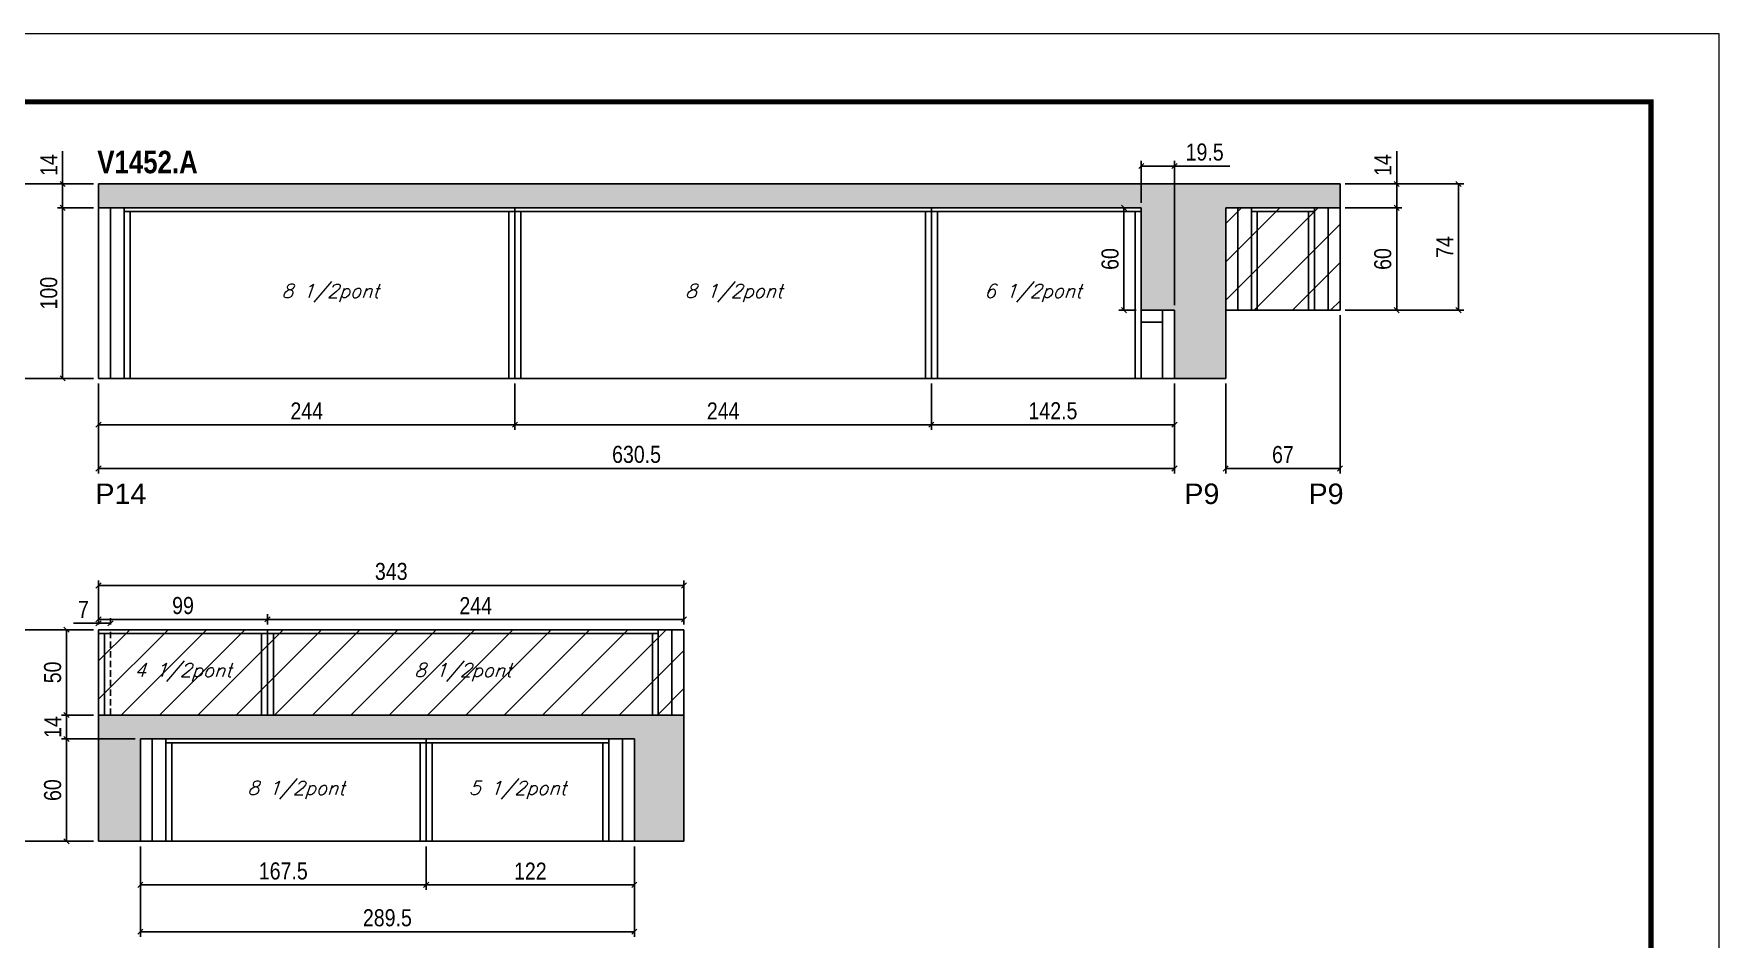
# Model space of a CAD drawing. Extents: x 3309 to 9563, y -2522 to 14608.
# Drawn here: x 5392 to 6379, y 3740 to 4271 of the extents above; entities that cross this region are included whole.
import ezdxf

# ---------------------------------------------------------------- set-up
doc = ezdxf.new("R2010")
doc.units = 0
doc.linetypes.add('DASHED', pattern=[0.75, 0.5, -0.25])
doc.linetypes.add('HIDDEN', pattern=[0.375, 0.25, -0.125])
for name, color, linetype in [('5', 5, 'Continuous'), ('COTA', 241, 'Continuous'), ('NOMENCLATURA', 7, 'Continuous'), ('Painéis', 200, 'Continuous'), ('SARR_2.2x7', 40, 'Continuous'), ('SARR_3.5x7', 81, 'Continuous'), ('texto', 7, 'Continuous')]:
    doc.layers.add(name, color=color, linetype=linetype)
for name, color, linetype, lineweight in [('Folhas', 255, 'Continuous', 9), ('Hachura', 251, 'Continuous', 9), ('SARRAFO DE PRESSAO', 251, 'DASHED', 9)]:
    doc.layers.add(name, color=color, linetype=linetype, lineweight=lineweight)
doc.styles.add('COTA TECNICA', font='techl___.ttf', dxfattribs={"height": 10})
doc.styles.add('Romans', font='romans.shx')
doc.styles.get("Standard").update_dxf_attribs({"font": 'arial.ttf'})
doc.styles.add('TECNICA', font='techb___.ttf', dxfattribs={"height": 10})
doc.dimstyles.new('PAINEL', dxfattribs={"dimtxt": 10, "dimasz": 3, "dimexe": 3, "dimexo": 3, "dimgap": 3, "dimtad": 1, "dimdec": 1, "dimzin": 12, "dimdsep": 46, "dimtxsty": 'COTA TECNICA', "dimblk1": 'OBLIQUE', "dimblk2": 'OBLIQUE', "dimsah": 1, "dimcen": 0.9, "dimclrd": 4, "dimclre": 4, "dimclrt": 240, "dimadec": 1, "dimazin": 3, "dimtfac": 1, "dimtdec": 1, "dimtmove": 0, "dimatfit": 3, "dimfxl": 1, "dimtolj": 1, "dimtzin": 12, "dimarcsym": 0})

# ---------------------------------------------------------------- blocks, each defined once
blk = doc.blocks.new('9999999999')
at = {"layer": 'Folhas'}
blk.add_lwpolyline([(98138.98, 34190.21), (99623.98, 34190.21), (99623.98, 35240.21), (98138.98, 35240.21)], close=True, dxfattribs=at)
at = {"layer": 'Folhas', "color": 30, "const_width": 3}
blk.add_lwpolyline([(98213.98, 34230.21), (99583.98, 34230.21), (99583.98, 35200.21), (98213.98, 35200.21)], close=True, dxfattribs=at)
blk = doc.blocks.new('_Oblique')
at = {"color": 0, "linetype": 'ByBlock', "lineweight": -2}
blk.add_line((-0.5, -0.5), (0.5, 0.5), dxfattribs=at)
blk = doc.blocks.new('*D2857')
at = {"layer": 'COTA', "color": 4, "linetype": 'ByBlock', "lineweight": -2, "transparency": 16777216}
for p, q in [((5429.67, 4065.63), (5429.67, 4038.51)), ((5673.67, 4065.63), (5673.67, 4038.51)), ((5673.67, 4041.51), (5429.67, 4041.51))]:
    blk.add_line(p, q, dxfattribs=at)
at = {"layer": 'Defpoints', "color": 0, "linetype": 'ByBlock', "transparency": 16777216}
for p in [(5429.67, 4068.63), (5673.67, 4068.63), (5429.67, 4041.51)]:
    blk.add_point(p, dxfattribs=at)
at = {"layer": 'COTA', "color": 4, "linetype": 'ByBlock', "lineweight": -2, "transparency": 16777216, "xscale": 3, "yscale": 3, "zscale": 3, "rotation": 180}
blk.add_blockref('_Oblique', (5429.67, 4041.51), dxfattribs=at)
at = {"layer": 'COTA', "color": 4, "linetype": 'ByBlock', "lineweight": -2, "transparency": 16777216, "xscale": 3, "yscale": 3, "zscale": 3}
blk.add_blockref('_Oblique', (5673.67, 4041.51), dxfattribs=at)
at = {"layer": 'COTA', "color": 240, "linetype": 'ByBlock', "transparency": 16777216, "insert": (5551.67, 4049.58), "char_height": 10, "attachment_point": 5, "style": 'COTA TECNICA'}
blk.add_mtext('\\A1;244', dxfattribs=at)
blk = doc.blocks.new('*D2858')
at = {"layer": 'COTA', "color": 4, "lineweight": -2, "transparency": 16777216}
for p, q in [((5673.67, 4065.63), (5673.67, 4038.51)), ((5917.67, 4065.63), (5917.67, 4038.51)), ((5673.67, 4041.51), (5917.67, 4041.51))]:
    blk.add_line(p, q, dxfattribs=at)
at = {"layer": 'Defpoints', "color": 0, "transparency": 16777216}
for p in [(5673.67, 4068.63, 0), (5917.67, 4068.63, 0), (5917.67, 4041.51)]:
    blk.add_point(p, dxfattribs=at)
at = {"layer": 'COTA', "color": 4, "lineweight": -2, "transparency": 16777216, "xscale": 3, "yscale": 3, "zscale": 3, "rotation": 180}
blk.add_blockref('_Oblique', (5673.67, 4041.51), dxfattribs=at)
at = {"layer": 'COTA', "color": 4, "lineweight": -2, "transparency": 16777216, "xscale": 3, "yscale": 3, "zscale": 3}
blk.add_blockref('_Oblique', (5917.67, 4041.51), dxfattribs=at)
at = {"layer": 'COTA', "color": 240, "transparency": 16777216, "insert": (5795.67, 4049.58), "char_height": 10, "attachment_point": 5, "style": 'COTA TECNICA'}
blk.add_mtext('\\A1;244', dxfattribs=at)
blk = doc.blocks.new('*D2859')
at = {"layer": 'COTA', "color": 4, "lineweight": -2, "transparency": 16777216}
for p, q in [((5917.67, 4065.63), (5917.67, 4038.51)), ((6060.17, 4065.63), (6060.17, 4038.51)), ((5917.67, 4041.51), (6060.17, 4041.51))]:
    blk.add_line(p, q, dxfattribs=at)
at = {"layer": 'Defpoints', "color": 0, "transparency": 16777216}
for p in [(5917.67, 4068.63, 0), (6060.17, 4068.63, 0), (6060.17, 4041.51)]:
    blk.add_point(p, dxfattribs=at)
at = {"layer": 'COTA', "color": 4, "lineweight": -2, "transparency": 16777216, "xscale": 3, "yscale": 3, "zscale": 3, "rotation": 180}
blk.add_blockref('_Oblique', (5917.67, 4041.51), dxfattribs=at)
at = {"layer": 'COTA', "color": 4, "lineweight": -2, "transparency": 16777216, "xscale": 3, "yscale": 3, "zscale": 3}
blk.add_blockref('_Oblique', (6060.17, 4041.51), dxfattribs=at)
at = {"layer": 'COTA', "color": 240, "transparency": 16777216, "insert": (5988.92, 4049.62), "char_height": 10, "attachment_point": 5, "style": 'COTA TECNICA'}
blk.add_mtext('\\A1;142.5', dxfattribs=at)
blk = doc.blocks.new('*D2860')
at = {"layer": 'COTA', "color": 4, "lineweight": -2, "transparency": 16777216}
for p, q in [((5429.67, 4065.63), (5429.67, 4012.85)), ((6060.17, 4065.63), (6060.17, 4012.85)), ((6060.17, 4015.85), (5429.67, 4015.85))]:
    blk.add_line(p, q, dxfattribs=at)
at = {"layer": 'Defpoints', "color": 0, "transparency": 16777216}
for p in [(5429.67, 4068.63, 0), (6060.17, 4068.63, 0), (5429.67, 4015.85)]:
    blk.add_point(p, dxfattribs=at)
at = {"layer": 'COTA', "color": 4, "lineweight": -2, "transparency": 16777216, "xscale": 3, "yscale": 3, "zscale": 3, "rotation": 180}
blk.add_blockref('_Oblique', (5429.67, 4015.85), dxfattribs=at)
at = {"layer": 'COTA', "color": 4, "lineweight": -2, "transparency": 16777216, "xscale": 3, "yscale": 3, "zscale": 3}
blk.add_blockref('_Oblique', (6060.17, 4015.85), dxfattribs=at)
at = {"layer": 'COTA', "color": 240, "transparency": 16777216, "insert": (5744.92, 4024.07), "char_height": 10, "attachment_point": 5, "style": 'COTA TECNICA'}
blk.add_mtext('\\A1;630.5', dxfattribs=at)
blk = doc.blocks.new('*D2861')
at = {"layer": 'COTA', "color": 4, "lineweight": -2, "transparency": 16777216}
for p, q in [((5426.67, 4168.63), (5405.64, 4168.63)), ((5408.64, 4068.63), (5408.64, 4168.63)), ((5426.67, 4068.63), (5405.64, 4068.63))]:
    blk.add_line(p, q, dxfattribs=at)
at = {"layer": 'Defpoints', "color": 0, "transparency": 16777216}
for p in [(5408.64, 4168.63), (5429.67, 4168.63), (5429.67, 4068.63)]:
    blk.add_point(p, dxfattribs=at)
at = {"layer": 'COTA', "color": 4, "lineweight": -2, "transparency": 16777216, "xscale": 3, "yscale": 3, "zscale": 3}
for p, rotation in [((5408.64, 4168.63), 90), ((5408.64, 4068.63), 270)]:
    blk.add_blockref('_Oblique', p, dxfattribs=dict(at, rotation=rotation))
at = {"layer": 'COTA', "color": 240, "transparency": 16777216, "insert": (5400.54, 4118.63), "char_height": 10, "attachment_point": 5, "rotation": 90, "style": 'COTA TECNICA'}
blk.add_mtext('\\A1;100', dxfattribs=at)
blk = doc.blocks.new('*D2862')
at = {"layer": 'COTA', "color": 4, "lineweight": -2, "transparency": 16777216}
for p, q in [((5408.64, 4182.63), (5408.64, 4201.75)), ((5426.67, 4182.63), (5405.64, 4182.63)), ((5408.64, 4168.63), (5408.64, 4182.63)), ((5426.67, 4168.63), (5405.64, 4168.63))]:
    blk.add_line(p, q, dxfattribs=at)
at = {"layer": 'Defpoints', "color": 0, "transparency": 16777216}
for p in [(5408.64, 4182.63), (5429.67, 4182.63), (5429.67, 4168.63)]:
    blk.add_point(p, dxfattribs=at)
at = {"layer": 'COTA', "color": 4, "lineweight": -2, "transparency": 16777216, "xscale": 3, "yscale": 3, "zscale": 3}
for p, rotation in [((5408.64, 4182.63), 90), ((5408.64, 4168.63), 270)]:
    blk.add_blockref('_Oblique', p, dxfattribs=dict(at, rotation=rotation))
at = {"layer": 'COTA', "color": 240, "transparency": 16777216, "insert": (5400.57, 4193.69), "char_height": 10, "attachment_point": 5, "rotation": 90, "style": 'COTA TECNICA'}
blk.add_mtext('\\A1;14', dxfattribs=at)
blk = doc.blocks.new('*D2863')
at = {"layer": 'COTA', "color": 4, "lineweight": -2, "transparency": 16777216}
for p, q in [((5426.67, 4182.63), (5373.73, 4182.63)), ((5376.73, 4068.63), (5376.73, 4182.63)), ((5426.67, 4068.63), (5373.73, 4068.63))]:
    blk.add_line(p, q, dxfattribs=at)
at = {"layer": 'Defpoints', "color": 0, "transparency": 16777216}
for p in [(5376.73, 4182.63), (5429.67, 4182.63), (5429.67, 4068.63)]:
    blk.add_point(p, dxfattribs=at)
at = {"layer": 'COTA', "color": 4, "lineweight": -2, "transparency": 16777216, "xscale": 3, "yscale": 3, "zscale": 3}
for p, rotation in [((5376.73, 4182.63), 90), ((5376.73, 4068.63), 270)]:
    blk.add_blockref('_Oblique', p, dxfattribs=dict(at, rotation=rotation))
at = {"layer": 'COTA', "color": 240, "transparency": 16777216, "insert": (5368.66, 4125.63), "char_height": 10, "attachment_point": 5, "rotation": 90, "style": 'COTA TECNICA'}
blk.add_mtext('\\A1;114', dxfattribs=at)
blk = doc.blocks.new('*D2865')
at = {"layer": 'COTA', "color": 4, "lineweight": -2, "transparency": 16777216}
for p, q in [((6157.17, 4105.63), (6157.17, 4012.85)), ((6090.17, 4065.63), (6090.17, 4012.85)), ((6090.17, 4015.85), (6157.17, 4015.85))]:
    blk.add_line(p, q, dxfattribs=at)
at = {"layer": 'Defpoints', "color": 0, "transparency": 16777216}
for p in [(6157.17, 4108.63), (6090.17, 4068.63), (6157.17, 4015.85)]:
    blk.add_point(p, dxfattribs=at)
at = {"layer": 'COTA', "color": 4, "lineweight": -2, "transparency": 16777216, "xscale": 3, "yscale": 3, "zscale": 3, "rotation": 180}
blk.add_blockref('_Oblique', (6090.17, 4015.85), dxfattribs=at)
at = {"layer": 'COTA', "color": 4, "lineweight": -2, "transparency": 16777216, "xscale": 3, "yscale": 3, "zscale": 3}
blk.add_blockref('_Oblique', (6157.17, 4015.85), dxfattribs=at)
at = {"layer": 'COTA', "color": 240, "transparency": 16777216, "insert": (6123.67, 4023.96), "char_height": 10, "attachment_point": 5, "style": 'COTA TECNICA'}
blk.add_mtext('\\A1;67', dxfattribs=at)
blk = doc.blocks.new('*D2867')
at = {"layer": 'COTA', "color": 4, "lineweight": -2, "transparency": 16777216}
for p, q in [((6160.17, 4168.63), (6193.33, 4168.63)), ((6190.33, 4168.63), (6190.33, 4108.63)), ((6160.17, 4108.63), (6193.33, 4108.63))]:
    blk.add_line(p, q, dxfattribs=at)
at = {"layer": 'Defpoints', "color": 0, "transparency": 16777216}
for p in [(6157.17, 4168.63), (6157.17, 4108.63), (6190.33, 4108.63)]:
    blk.add_point(p, dxfattribs=at)
at = {"layer": 'COTA', "color": 4, "lineweight": -2, "transparency": 16777216, "xscale": 3, "yscale": 3, "zscale": 3}
for p, rotation in [((6190.33, 4168.63), 90), ((6190.33, 4108.63), 270)]:
    blk.add_blockref('_Oblique', p, dxfattribs=dict(at, rotation=rotation))
at = {"layer": 'COTA', "color": 240, "transparency": 16777216, "insert": (6182.23, 4138.63), "char_height": 10, "attachment_point": 5, "rotation": 90, "style": 'COTA TECNICA'}
blk.add_mtext('\\A1;60', dxfattribs=at)
blk = doc.blocks.new('*D2868')
at = {"layer": 'COTA', "color": 4, "lineweight": -2, "transparency": 16777216}
for p, q in [((6190.33, 4182.63), (6190.33, 4201.75)), ((6160.17, 4182.63), (6193.33, 4182.63)), ((6190.33, 4168.63), (6190.33, 4182.63)), ((6160.17, 4168.63), (6193.33, 4168.63))]:
    blk.add_line(p, q, dxfattribs=at)
at = {"layer": 'Defpoints', "color": 0, "transparency": 16777216}
for p in [(6157.17, 4182.63), (6190.33, 4182.63), (6157.17, 4168.63)]:
    blk.add_point(p, dxfattribs=at)
at = {"layer": 'COTA', "color": 4, "lineweight": -2, "transparency": 16777216, "xscale": 3, "yscale": 3, "zscale": 3}
for p, rotation in [((6190.33, 4182.63), 90), ((6190.33, 4168.63), 270)]:
    blk.add_blockref('_Oblique', p, dxfattribs=dict(at, rotation=rotation))
at = {"layer": 'COTA', "color": 240, "transparency": 16777216, "insert": (6182.26, 4193.69), "char_height": 10, "attachment_point": 5, "rotation": 90, "style": 'COTA TECNICA'}
blk.add_mtext('\\A1;14', dxfattribs=at)
blk = doc.blocks.new('*D2869')
at = {"layer": 'COTA', "color": 4, "lineweight": -2, "transparency": 16777216}
for p, q in [((6160.17, 4182.63), (6229.59, 4182.63)), ((6226.59, 4108.63), (6226.59, 4182.63)), ((6160.17, 4108.63), (6229.59, 4108.63))]:
    blk.add_line(p, q, dxfattribs=at)
at = {"layer": 'Defpoints', "color": 0, "transparency": 16777216}
for p in [(6157.17, 4182.63), (6226.59, 4182.63), (6157.17, 4108.63)]:
    blk.add_point(p, dxfattribs=at)
at = {"layer": 'COTA', "color": 4, "lineweight": -2, "transparency": 16777216, "xscale": 3, "yscale": 3, "zscale": 3}
for p, rotation in [((6226.59, 4182.63), 90), ((6226.59, 4108.63), 270)]:
    blk.add_blockref('_Oblique', p, dxfattribs=dict(at, rotation=rotation))
at = {"layer": 'COTA', "color": 240, "transparency": 16777216, "insert": (6218.51, 4145.63), "char_height": 10, "attachment_point": 5, "rotation": 90, "style": 'COTA TECNICA'}
blk.add_mtext('\\A1;74', dxfattribs=at)
blk = doc.blocks.new('*D2870')
at = {"layer": 'COTA', "color": 4, "lineweight": -2, "transparency": 16777216}
for p, q in [((6040.67, 4171.63), (6040.67, 4196.11)), ((6040.67, 4193.11), (6060.17, 4193.11)), ((6060.17, 4111.63), (6060.17, 4196.11)), ((6060.17, 4193.11), (6092.47, 4193.11))]:
    blk.add_line(p, q, dxfattribs=at)
at = {"layer": 'Defpoints', "color": 0, "transparency": 16777216}
for p in [(6060.17, 4193.11), (6040.67, 4168.63), (6060.17, 4108.63)]:
    blk.add_point(p, dxfattribs=at)
at = {"layer": 'COTA', "color": 4, "lineweight": -2, "transparency": 16777216, "xscale": 3, "yscale": 3, "zscale": 3, "rotation": 180}
blk.add_blockref('_Oblique', (6040.67, 4193.11), dxfattribs=at)
at = {"layer": 'COTA', "color": 4, "lineweight": -2, "transparency": 16777216, "xscale": 3, "yscale": 3, "zscale": 3}
blk.add_blockref('_Oblique', (6060.17, 4193.11), dxfattribs=at)
at = {"layer": 'COTA', "color": 240, "transparency": 16777216, "insert": (6077.82, 4201.25), "char_height": 10, "attachment_point": 5, "style": 'COTA TECNICA'}
blk.add_mtext('\\A1;19.5', dxfattribs=at)
blk = doc.blocks.new('*D2871')
at = {"layer": 'COTA', "color": 4, "lineweight": -2, "transparency": 16777216}
for p, q in [((6037.67, 4168.63), (6027.53, 4168.63)), ((6030.53, 4168.63), (6030.53, 4108.63)), ((6037.67, 4108.63), (6027.53, 4108.63))]:
    blk.add_line(p, q, dxfattribs=at)
at = {"layer": 'Defpoints', "color": 0, "transparency": 16777216}
for p in [(6040.67, 4168.63), (6030.53, 4108.63), (6040.67, 4108.63)]:
    blk.add_point(p, dxfattribs=at)
at = {"layer": 'COTA', "color": 4, "lineweight": -2, "transparency": 16777216, "xscale": 3, "yscale": 3, "zscale": 3}
for p, rotation in [((6030.53, 4168.63), 90), ((6030.53, 4108.63), 270)]:
    blk.add_blockref('_Oblique', p, dxfattribs=dict(at, rotation=rotation))
at = {"layer": 'COTA', "color": 240, "transparency": 16777216, "insert": (6022.42, 4138.63), "char_height": 10, "attachment_point": 5, "rotation": 90, "style": 'COTA TECNICA'}
blk.add_mtext('\\A1;60', dxfattribs=at)
blk = doc.blocks.new('*D2875')
at = {"layer": 'COTA', "color": 4, "lineweight": -2, "transparency": 16777216}
for p, q in [((5454.17, 3794.33), (5454.17, 3741.32)), ((5743.67, 3794.33), (5743.67, 3741.32)), ((5454.17, 3744.32), (5743.67, 3744.32))]:
    blk.add_line(p, q, dxfattribs=at)
at = {"layer": 'Defpoints', "color": 0, "transparency": 16777216}
for p in [(5454.17, 3797.33), (5743.67, 3797.33), (5743.67, 3744.32)]:
    blk.add_point(p, dxfattribs=at)
at = {"layer": 'COTA', "color": 4, "lineweight": -2, "transparency": 16777216, "xscale": 3, "yscale": 3, "zscale": 3, "rotation": 180}
blk.add_blockref('_Oblique', (5454.17, 3744.32), dxfattribs=at)
at = {"layer": 'COTA', "color": 4, "lineweight": -2, "transparency": 16777216, "xscale": 3, "yscale": 3, "zscale": 3}
blk.add_blockref('_Oblique', (5743.67, 3744.32), dxfattribs=at)
at = {"layer": 'COTA', "color": 240, "transparency": 16777216, "insert": (5598.92, 3752.46), "char_height": 10, "attachment_point": 5, "style": 'COTA TECNICA'}
blk.add_mtext('\\A1;289.5', dxfattribs=at)
blk = doc.blocks.new('*D2876')
at = {"layer": 'COTA', "color": 4, "lineweight": -2, "transparency": 16777216}
for p, q in [((5454.17, 3794.33), (5454.17, 3768.8)), ((5621.67, 3794.33), (5621.67, 3768.8)), ((5454.17, 3771.8), (5621.67, 3771.8))]:
    blk.add_line(p, q, dxfattribs=at)
at = {"layer": 'Defpoints', "color": 0, "transparency": 16777216}
for p in [(5454.17, 3797.33), (5621.67, 3797.33), (5621.67, 3771.8)]:
    blk.add_point(p, dxfattribs=at)
at = {"layer": 'COTA', "color": 4, "lineweight": -2, "transparency": 16777216, "xscale": 3, "yscale": 3, "zscale": 3, "rotation": 180}
blk.add_blockref('_Oblique', (5454.17, 3771.8), dxfattribs=at)
at = {"layer": 'COTA', "color": 4, "lineweight": -2, "transparency": 16777216, "xscale": 3, "yscale": 3, "zscale": 3}
blk.add_blockref('_Oblique', (5621.67, 3771.8), dxfattribs=at)
at = {"layer": 'COTA', "color": 240, "transparency": 16777216, "insert": (5537.92, 3779.91), "char_height": 10, "attachment_point": 5, "style": 'COTA TECNICA'}
blk.add_mtext('\\A1;167.5', dxfattribs=at)
blk = doc.blocks.new('*D2877')
at = {"layer": 'COTA', "color": 4, "lineweight": -2, "transparency": 16777216}
for p, q in [((5621.67, 3794.33), (5621.67, 3768.8)), ((5743.67, 3794.33), (5743.67, 3768.8)), ((5621.67, 3771.8), (5743.67, 3771.8))]:
    blk.add_line(p, q, dxfattribs=at)
at = {"layer": 'Defpoints', "color": 0, "transparency": 16777216}
for p in [(5621.67, 3797.33), (5743.67, 3797.33), (5743.67, 3771.8)]:
    blk.add_point(p, dxfattribs=at)
at = {"layer": 'COTA', "color": 4, "lineweight": -2, "transparency": 16777216, "xscale": 3, "yscale": 3, "zscale": 3, "rotation": 180}
blk.add_blockref('_Oblique', (5621.67, 3771.8), dxfattribs=at)
at = {"layer": 'COTA', "color": 4, "lineweight": -2, "transparency": 16777216, "xscale": 3, "yscale": 3, "zscale": 3}
blk.add_blockref('_Oblique', (5743.67, 3771.8), dxfattribs=at)
at = {"layer": 'COTA', "color": 240, "transparency": 16777216, "insert": (5682.67, 3779.86), "char_height": 10, "attachment_point": 5, "style": 'COTA TECNICA'}
blk.add_mtext('\\A1;122', dxfattribs=at)
blk = doc.blocks.new('*D2878')
at = {"layer": 'COTA', "color": 4, "lineweight": -2, "transparency": 16777216}
for p, q in [((5426.67, 3921.33), (5407.89, 3921.33)), ((5410.89, 3871.33), (5410.89, 3921.33)), ((5426.67, 3871.33), (5407.89, 3871.33))]:
    blk.add_line(p, q, dxfattribs=at)
at = {"layer": 'Defpoints', "color": 0, "transparency": 16777216}
for p in [(5410.89, 3921.33), (5429.67, 3921.33, 0), (5429.67, 3871.33, 0)]:
    blk.add_point(p, dxfattribs=at)
at = {"layer": 'COTA', "color": 4, "lineweight": -2, "transparency": 16777216, "xscale": 3, "yscale": 3, "zscale": 3}
for p, rotation in [((5410.89, 3921.33), 90), ((5410.89, 3871.33), 270)]:
    blk.add_blockref('_Oblique', p, dxfattribs=dict(at, rotation=rotation))
at = {"layer": 'COTA', "color": 240, "transparency": 16777216, "insert": (5402.78, 3896.33), "char_height": 10, "attachment_point": 5, "rotation": 90, "style": 'COTA TECNICA'}
blk.add_mtext('\\A1;50', dxfattribs=at)
blk = doc.blocks.new('*D2879')
at = {"layer": 'COTA', "color": 4, "lineweight": -2, "transparency": 16777216}
for p, q in [((5429.67, 3924.33), (5429.67, 3930.38)), ((5429.67, 3927.38), (5528.67, 3927.38)), ((5528.67, 3924.33), (5528.67, 3930.38))]:
    blk.add_line(p, q, dxfattribs=at)
at = {"layer": 'Defpoints', "color": 0, "transparency": 16777216}
for p in [(5429.67, 3921.33, 0), (5528.67, 3927.38), (5528.67, 3921.33, 0)]:
    blk.add_point(p, dxfattribs=at)
at = {"layer": 'COTA', "color": 4, "lineweight": -2, "transparency": 16777216, "xscale": 3, "yscale": 3, "zscale": 3, "rotation": 180}
blk.add_blockref('_Oblique', (5429.67, 3927.38), dxfattribs=at)
at = {"layer": 'COTA', "color": 4, "lineweight": -2, "transparency": 16777216, "xscale": 3, "yscale": 3, "zscale": 3}
blk.add_blockref('_Oblique', (5528.67, 3927.38), dxfattribs=at)
at = {"layer": 'COTA', "color": 240, "transparency": 16777216, "insert": (5479.17, 3935.47), "char_height": 10, "attachment_point": 5, "style": 'COTA TECNICA'}
blk.add_mtext('\\A1;99', dxfattribs=at)
blk = doc.blocks.new('*D2880')
at = {"layer": 'COTA', "color": 4, "lineweight": -2, "transparency": 16777216}
for p, q in [((5528.67, 3924.33), (5528.67, 3930.38)), ((5528.67, 3927.38), (5772.67, 3927.38)), ((5772.67, 3924.33), (5772.67, 3930.38))]:
    blk.add_line(p, q, dxfattribs=at)
at = {"layer": 'Defpoints', "color": 0, "transparency": 16777216}
for p in [(5528.67, 3921.33, 0), (5772.67, 3927.38), (5772.67, 3921.33, 0)]:
    blk.add_point(p, dxfattribs=at)
at = {"layer": 'COTA', "color": 4, "lineweight": -2, "transparency": 16777216, "xscale": 3, "yscale": 3, "zscale": 3, "rotation": 180}
blk.add_blockref('_Oblique', (5528.67, 3927.38), dxfattribs=at)
at = {"layer": 'COTA', "color": 4, "lineweight": -2, "transparency": 16777216, "xscale": 3, "yscale": 3, "zscale": 3}
blk.add_blockref('_Oblique', (5772.67, 3927.38), dxfattribs=at)
at = {"layer": 'COTA', "color": 240, "transparency": 16777216, "insert": (5650.67, 3935.45), "char_height": 10, "attachment_point": 5, "style": 'COTA TECNICA'}
blk.add_mtext('\\A1;244', dxfattribs=at)
blk = doc.blocks.new('*D2881')
at = {"layer": 'COTA', "color": 4, "lineweight": -2, "transparency": 16777216}
for p, q in [((5429.67, 3924.33), (5429.67, 3950.25)), ((5772.67, 3947.25), (5429.67, 3947.25)), ((5772.67, 3924.33), (5772.67, 3950.25))]:
    blk.add_line(p, q, dxfattribs=at)
at = {"layer": 'Defpoints', "color": 0, "transparency": 16777216}
for p in [(5429.67, 3947.25), (5429.67, 3921.33, 0), (5772.67, 3921.33, 0)]:
    blk.add_point(p, dxfattribs=at)
at = {"layer": 'COTA', "color": 4, "lineweight": -2, "transparency": 16777216, "xscale": 3, "yscale": 3, "zscale": 3, "rotation": 180}
blk.add_blockref('_Oblique', (5429.67, 3947.25), dxfattribs=at)
at = {"layer": 'COTA', "color": 4, "lineweight": -2, "transparency": 16777216, "xscale": 3, "yscale": 3, "zscale": 3}
blk.add_blockref('_Oblique', (5772.67, 3947.25), dxfattribs=at)
at = {"layer": 'COTA', "color": 240, "transparency": 16777216, "insert": (5601.17, 3955.47), "char_height": 10, "attachment_point": 5, "style": 'COTA TECNICA'}
blk.add_mtext('\\A1;343', dxfattribs=at)
blk = doc.blocks.new('*D2882')
at = {"layer": 'COTA', "color": 4, "lineweight": -2, "transparency": 16777216}
for p, q in [((5451.17, 3857.33), (5407.89, 3857.33)), ((5410.89, 3797.33), (5410.89, 3857.33)), ((5426.67, 3797.33), (5407.89, 3797.33))]:
    blk.add_line(p, q, dxfattribs=at)
at = {"layer": 'Defpoints', "color": 0, "transparency": 16777216}
for p in [(5410.89, 3857.33), (5454.17, 3857.33, 0), (5429.67, 3797.33, 0)]:
    blk.add_point(p, dxfattribs=at)
at = {"layer": 'COTA', "color": 4, "lineweight": -2, "transparency": 16777216, "xscale": 3, "yscale": 3, "zscale": 3}
for p, rotation in [((5410.89, 3857.33), 90), ((5410.89, 3797.33), 270)]:
    blk.add_blockref('_Oblique', p, dxfattribs=dict(at, rotation=rotation))
at = {"layer": 'COTA', "color": 240, "transparency": 16777216, "insert": (5402.79, 3827.33), "char_height": 10, "attachment_point": 5, "rotation": 90, "style": 'COTA TECNICA'}
blk.add_mtext('\\A1;60', dxfattribs=at)
blk = doc.blocks.new('*D2883')
at = {"layer": 'COTA', "color": 4, "lineweight": -2, "transparency": 16777216}
for p, q in [((5426.67, 3871.33), (5407.89, 3871.33)), ((5410.89, 3857.33), (5410.89, 3871.33)), ((5451.17, 3857.33), (5407.89, 3857.33))]:
    blk.add_line(p, q, dxfattribs=at)
at = {"layer": 'Defpoints', "color": 0, "transparency": 16777216}
for p in [(5410.89, 3871.33), (5429.67, 3871.33, 0), (5454.17, 3857.33, 0)]:
    blk.add_point(p, dxfattribs=at)
at = {"layer": 'COTA', "color": 4, "lineweight": -2, "transparency": 16777216, "xscale": 3, "yscale": 3, "zscale": 3}
for p, rotation in [((5410.89, 3871.33), 90), ((5410.89, 3857.33), 270)]:
    blk.add_blockref('_Oblique', p, dxfattribs=dict(at, rotation=rotation))
at = {"layer": 'COTA', "color": 240, "transparency": 16777216, "insert": (5402.82, 3864.33), "char_height": 10, "attachment_point": 5, "rotation": 90, "style": 'COTA TECNICA'}
blk.add_mtext('\\A1;14', dxfattribs=at)
blk = doc.blocks.new('*D2894')
at = {"layer": 'COTA', "color": 4, "lineweight": -2, "transparency": 16777216}
for p, q in [((5426.67, 3921.33), (5378.95, 3921.33)), ((5381.95, 3797.33), (5381.95, 3921.33)), ((5426.67, 3797.33), (5378.95, 3797.33))]:
    blk.add_line(p, q, dxfattribs=at)
at = {"layer": 'Defpoints', "color": 0, "transparency": 16777216}
for p in [(5381.95, 3921.33), (5429.67, 3921.33, 0), (5429.67, 3797.33, 0)]:
    blk.add_point(p, dxfattribs=at)
at = {"layer": 'COTA', "color": 4, "lineweight": -2, "transparency": 16777216, "xscale": 3, "yscale": 3, "zscale": 3}
for p, rotation in [((5381.95, 3921.33), 90), ((5381.95, 3797.33), 270)]:
    blk.add_blockref('_Oblique', p, dxfattribs=dict(at, rotation=rotation))
at = {"layer": 'COTA', "color": 240, "transparency": 16777216, "insert": (5373.87, 3859.33), "char_height": 10, "attachment_point": 5, "rotation": 90, "style": 'COTA TECNICA'}
blk.add_mtext('\\A1;124', dxfattribs=at)
blk = doc.blocks.new('*D3037')
at = {"layer": 'COTA', "color": 4, "lineweight": -2, "transparency": 16777216}
for p, q in [((5429.67, 3925.15), (5414.94, 3925.15)), ((5429.67, 3924.33), (5429.67, 3928.15)), ((5436.67, 3925.15), (5429.67, 3925.15)), ((5436.67, 3924.33), (5436.67, 3928.15))]:
    blk.add_line(p, q, dxfattribs=at)
at = {"layer": 'Defpoints', "color": 0, "transparency": 16777216}
for p in [(5429.67, 3925.15), (5429.67, 3921.33, 0), (5436.67, 3921.33, 0)]:
    blk.add_point(p, dxfattribs=at)
at = {"layer": 'COTA', "color": 4, "lineweight": -2, "transparency": 16777216, "xscale": 3, "yscale": 3, "zscale": 3, "rotation": 180}
blk.add_blockref('_Oblique', (5429.67, 3925.15), dxfattribs=at)
at = {"layer": 'COTA', "color": 4, "lineweight": -2, "transparency": 16777216, "xscale": 3, "yscale": 3, "zscale": 3}
blk.add_blockref('_Oblique', (5436.67, 3925.15), dxfattribs=at)
at = {"layer": 'COTA', "color": 240, "transparency": 16777216, "insert": (5420.8, 3933.22), "char_height": 10, "attachment_point": 5, "style": 'COTA TECNICA'}
blk.add_mtext('\\A1;7', dxfattribs=at)

msp = doc.modelspace()

# ---------------------------------------------------------------- hatches: boundary and pattern name
at = {"layer": 'COTA'}
h = msp.add_hatch(dxfattribs=at)
h.set_pattern_fill('AR-CONC', color=256, scale=0.03)
h.paths.add_polyline_path([(6090.17, 4168.63), (6157.17, 4168.63), (6157.17, 4182.63), (5429.67, 4182.63), (5429.67, 4168.63), (6040.67, 4168.63), (6040.67, 4108.63), (6060.17, 4108.63), (6060.17, 4068.63), (6090.17, 4068.63), (6090.17, 4108.63)])
h = msp.add_hatch(dxfattribs=at)
h.set_pattern_fill('AR-CONC', color=256, scale=0.03)
h.set_pattern_definition([(50, (0, -24.6533), (5.46554, -0.4781726), [0.5715, -6.2865]), (355, (0, -24.6533), (-1.0573026, 5.7317054), [0.4572, -5.0292175]), (100.451445, (0.4555, -24.693), (4.4082374, 5.2535326), [0.4857003, -5.3427073]), (46.1842, (0, -23.129), (8.132371, -1.26127), [0.85725, -9.42975]), (96.63556, (0.678, -23.2344), (7.122124, 7.422784), [0.728551, -8.014068]), (351.18415, (0, -23.129), (7.122124, 7.422784), [0.685799, -7.543792]), (21, (0.762, -23.5103), (4.5484317, -3.067956), [0.5715, -6.2865]), (326, (0.762, -23.5103), (1.854061, 5.525639), [0.4572, -5.0292]), (71.451445, (1.141, -23.766), (6.4024926, 2.457683), [0.4857003, -5.342698]), (37.5, (0, -24.6533), (0.0926581, 2.53665117), [0, -4.96824, 0, -5.1054, 0, -5.04825]), (7.5, (0, -24.6533), (2.0045899, 3.0054172), [0, -2.91084, 0, -4.85394, 0, -1.92405]), (327.5, (-1.6993, -24.6533), (4.06771786, -0.1718623), [0, -1.905, 0, -5.9436, 0, -7.8867]), (317.5, (-2.4613, -24.6533), (4.4438754, 0.7627947), [0, -2.4765, 0, -3.94716, 0, -5.6007])])
h.paths.add_polyline_path([(5772.67, 3871.33), (5429.67, 3871.33), (5429.67, 3797.33), (5454.17, 3797.33), (5454.17, 3857.33), (5743.67, 3857.33), (5743.67, 3797.33), (5772.67, 3797.33)])
at = {"layer": 'Hachura', "linetype": 'ByBlock'}
h = msp.add_hatch(dxfattribs=at)
h.set_pattern_fill('ANSI31', color=256, scale=5)
h.paths.add_polyline_path([(5528.67, 3871.33), (5528.67, 3921.33), (5429.67, 3921.33), (5429.67, 3871.33)])
h.paths.add_polyline_path([(5528.67, 3921.33), (5528.67, 3871.33), (5772.67, 3871.33), (5772.67, 3921.33)])
h.paths.add_polyline_path([(6090.17, 4168.63), (6090.17, 4108.63), (6157.17, 4108.63), (6157.17, 4168.63)])

# ---------------------------------------------------------------- linework, layer by layer
at = {"layer": 'COTA'}
for p, q in [((5429.67, 4168.63), (5429.67, 4182.63)), ((5429.67, 4182.63), (6157.17, 4182.63)), ((6157.17, 4168.63), (6157.17, 4182.63)), ((6090.17, 4068.63), (6090.17, 4108.63)), ((6060.17, 4068.63), (6090.17, 4068.63)), ((5429.67, 3871.33, 0), (5429.67, 3797.33, 0)), ((5772.67, 3871.33, 0), (5772.67, 3797.33, 0)), ((5429.67, 3797.33, 0), (5454.17, 3797.33, 0)), ((5772.67, 3797.33, 0), (5743.67, 3797.33, 0))]:
    msp.add_line(p, q, dxfattribs=at)
at = {"layer": 'Painéis', "linetype": 'ByBlock'}
for p, q in [((6040.67, 4168.63), (5429.67, 4168.63)), ((5429.67, 4068.63), (5429.67, 4168.63)), ((5673.67, 4068.63), (5673.67, 4168.63)), ((5917.67, 4068.63), (5917.67, 4168.63)), ((6040.67, 4108.63), (6040.67, 4168.63)), ((6090.17, 4168.63), (6090.17, 4108.63)), ((6090.17, 4168.63), (6157.17, 4168.63)), ((6157.17, 4168.63), (6157.17, 4108.63)), ((6040.67, 4108.63), (6060.17, 4108.63)), ((6060.17, 4068.63), (6060.17, 4108.63)), ((6157.17, 4108.63), (6090.17, 4108.63)), ((6060.17, 4068.63), (5429.67, 4068.63)), ((5772.67, 3921.33, 0), (5429.67, 3921.33, 0)), ((5429.67, 3921.33, 0), (5429.67, 3871.33, 0)), ((5528.67, 3921.33, 0), (5528.67, 3871.33, 0)), ((5772.67, 3871.33, 0), (5772.67, 3921.33, 0)), ((5429.67, 3871.33, 0), (5772.67, 3871.33, 0)), ((5743.67, 3857.33, 0), (5454.17, 3857.33, 0)), ((5454.17, 3857.33, 0), (5454.17, 3797.33, 0)), ((5621.67, 3857.33, 0), (5621.67, 3797.33, 0)), ((5743.67, 3797.33, 0), (5743.67, 3857.33, 0)), ((5454.17, 3797.33, 0), (5743.67, 3797.33, 0))]:
    msp.add_line(p, q, dxfattribs=at)
at = {"layer": 'SARR_2.2x7', "linetype": 'Continuous'}
for p, q in [((5436.67, 4068.63), (5436.67, 4168.63)), ((6097.17, 4108.63), (6097.17, 4168.63)), ((6150.17, 4108.63), (6150.17, 4168.63)), ((5673.67, 4166.43), (5444.67, 4166.43)), ((5917.67, 4166.43), (5673.67, 4166.43)), ((6040.67, 4166.43), (5917.67, 4166.43)), ((6105.17, 4166.43), (6142.17, 4166.43)), ((6040.67, 4101.63), (6053.17, 4101.63)), ((6053.17, 4068.63), (6053.17, 4108.63)), ((5765.67, 3871.33, 0), (5765.67, 3921.33, 0)), ((5429.67, 3919.13, 0), (5528.67, 3919.13, 0)), ((5528.67, 3919.13, 0), (5757.67, 3919.13, 0)), ((5461.17, 3797.33, 0), (5461.17, 3857.33, 0)), ((5469.17, 3855.13, 0), (5621.67, 3855.13, 0)), ((5621.67, 3855.13, 0), (5728.67, 3855.13, 0)), ((5736.67, 3797.33, 0), (5736.67, 3857.33, 0))]:
    msp.add_line(p, q, dxfattribs=at)
at = {"layer": 'SARR_2.2x7', "linetype": 'HIDDEN', "ltscale": 15}
msp.add_line((5436.67, 3871.33, 0), (5436.67, 3921.33, 0), dxfattribs=at)
at = {"layer": 'SARR_3.5x7'}
for p, q in [((5444.67, 4168.63), (5444.67, 4068.63)), ((6105.17, 4168.63), (6105.17, 4108.63)), ((6142.17, 4168.63), (6142.17, 4108.63)), ((5448.17, 4166.43), (5448.17, 4068.63)), ((5670.17, 4166.43), (5670.17, 4068.63)), ((5677.17, 4166.43), (5677.17, 4068.63)), ((5914.17, 4166.43), (5914.17, 4068.63)), ((5921.17, 4166.43), (5921.17, 4068.63)), ((6037.17, 4166.43), (6037.17, 4068.63)), ((6108.67, 4166.43), (6108.67, 4108.63)), ((6138.67, 4166.43), (6138.67, 4108.63)), ((6040.67, 4108.63), (6040.67, 4068.63)), ((5757.67, 3921.33, 0), (5757.67, 3871.33, 0)), ((5433.17, 3919.13, 0), (5433.17, 3871.33, 0)), ((5525.17, 3919.13, 0), (5525.17, 3871.33, 0)), ((5532.17, 3919.13, 0), (5532.17, 3871.33, 0)), ((5754.17, 3919.13, 0), (5754.17, 3871.33, 0)), ((5469.17, 3857.33, 0), (5469.17, 3797.33, 0)), ((5472.67, 3855.13, 0), (5472.67, 3797.33, 0)), ((5618.17, 3855.13, 0), (5618.17, 3797.33, 0)), ((5625.17, 3855.13, 0), (5625.17, 3797.33, 0)), ((5725.17, 3855.13, 0), (5725.17, 3797.33, 0)), ((5728.67, 3857.33, 0), (5728.67, 3797.33, 0))]:
    msp.add_line(p, q, dxfattribs=at)

# ---------------------------------------------------------------- block references
at = {"layer": 'SARRAFO DE PRESSAO', "color": 6, "linetype": 'ByBlock'}
msp.add_blockref('9999999999', (-93244.61, -30969.52), dxfattribs=at)

# ---------------------------------------------------------------- texts
at = {"layer": '5', "linetype": 'Continuous'}
for s, p in [('P14', (5427.87, 3995.01)), ('P9', (6065.93, 3995.01)), ('P9', (6138.71, 3995.01))]:
    msp.add_text(s, height=12, rotation=0.00004, dxfattribs=at).set_placement(p)
at = {"layer": 'NOMENCLATURA', "style": 'TECNICA'}
msp.add_text('V1452.A', height=13.2, dxfattribs=at).set_placement((5428.95, 4188.87))
at = {"layer": 'texto', "color": 2, "char_height": 8, "attachment_point": 5, "style": 'Romans'}
for s, insert in [('{\\Q19;\\C256;8 1/2pont}', (5565.42, 4118.63)), ('{\\Q19;\\C256;8 1/2pont}', (5801.92, 4118.63)), ('{\\Q19;\\C256;6 1/2pont}', (5977.17, 4118.63)), ('{\\Q19;\\C256;4 1/2pont}', (5479.17, 3896.33, 0)), ('{\\Q19;\\C256;8 1/2pont}', (5643.17, 3896.33, 0)), ('{\\Q19;\\C256;8 1/2pont}', (5545.42, 3827.33, 0)), ('{\\Q19;\\C256;5 1/2pont}', (5675.17, 3827.33, 0))]:
    msp.add_mtext(s, dxfattribs=dict(at, insert=insert))

# ---------------------------------------------------------------- dimensions: what is measured, and where the dimension line sits
at = {"layer": 'COTA'}
for base, p1, p2, picture, middle in [((6060.17, 4193.11), (6040.67, 4168.63), (6060.17, 4108.63), '*D2870', (6077.82, 4201.25)), ((6157.17, 4015.85), (6090.17, 4068.63), (6157.17, 4108.63), '*D2865', (6123.67, 4023.96)), ((5429.67, 4015.85, 0), (6060.17, 4068.63), (5429.67, 4068.63), '*D2860', (5744.92, 4024.07, 0)), ((5917.67, 4041.51, 0), (5673.67, 4068.63), (5917.67, 4068.63), '*D2858', (5795.67, 4049.58, 0)), ((6060.17, 4041.51, 0), (5917.67, 4068.63), (6060.17, 4068.63), '*D2859', (5988.92, 4049.62, 0)), ((5429.67, 3947.25), (5772.67, 3921.33, 0), (5429.67, 3921.33, 0), '*D2881', (5601.17, 3955.47)), ((5528.67, 3927.38), (5429.67, 3921.33, 0), (5528.67, 3921.33, 0), '*D2879', (5479.17, 3935.47)), ((5429.67, 3925.15), (5436.67, 3921.33, 0), (5429.67, 3921.33, 0), '*D3037', (5420.8, 3933.22)), ((5621.67, 3771.8, 0), (5454.17, 3797.33, 0), (5621.67, 3797.33, 0), '*D2876', (5537.92, 3779.91, 0))]:
    dim = msp.add_linear_dim(base=base, p1=p1, p2=p2, dimstyle='PAINEL', dxfattribs=at)
    dim.commit()
    dim.dimension.update_dxf_attribs({"geometry": picture, "text_midpoint": middle})
for base, p1, p2, angle, picture, middle in [((5408.64, 4182.63), (5429.67, 4168.63), (5429.67, 4182.63), 90, '*D2862', (5400.57, 4193.69)), ((6190.33, 4182.63), (6157.17, 4168.63), (6157.17, 4182.63), 90, '*D2868', (6182.26, 4193.69)), ((5376.73, 4182.63), (5429.67, 4068.63), (5429.67, 4182.63), 90, '*D2863', (5368.66, 4125.63)), ((6226.59, 4182.63), (6157.17, 4108.63), (6157.17, 4182.63), 90, '*D2869', (6218.51, 4145.63)), ((5408.64, 4168.63), (5429.67, 4068.63), (5429.67, 4168.63), 90, '*D2861', (5400.54, 4118.63)), ((6030.53, 4108.63), (6040.67, 4168.63), (6040.67, 4108.63), 90, '*D2871', (6022.42, 4138.63)), ((6190.33, 4108.63), (6157.17, 4168.63), (6157.17, 4108.63), 90, '*D2867', (6182.23, 4138.63)), ((5381.95, 3921.33), (5429.67, 3797.33, 0), (5429.67, 3921.33, 0), 90, '*D2894', (5373.87, 3859.33)), ((5410.89, 3921.33), (5429.67, 3871.33, 0), (5429.67, 3921.33, 0), 90, '*D2878', (5402.78, 3896.33)), ((5410.89, 3857.33), (5429.67, 3797.33, 0), (5454.17, 3857.33, 0), 90, '*D2882', (5402.79, 3827.33)), ((5743.67, 3744.32, 0), (5454.17, 3797.33, 0), (5743.67, 3797.33, 0), 180, '*D2875', (5598.92, 3752.46, 0))]:
    dim = msp.add_linear_dim(base=base, p1=p1, p2=p2, angle=angle, dimstyle='PAINEL', dxfattribs=at)
    dim.commit()
    dim.dimension.update_dxf_attribs({"geometry": picture, "text_midpoint": middle})
at = {"layer": 'COTA', "linetype": 'ByBlock'}
dim = msp.add_linear_dim(base=(5429.67, 4041.51), p1=(5673.67, 4068.63), p2=(5429.67, 4068.63), angle=180, dimstyle='PAINEL', override={"dimtmove": 1}, dxfattribs=at)
dim.commit()
dim.dimension.update_dxf_attribs({"geometry": '*D2857', "text_midpoint": (5551.67, 4049.58)})
at = {"layer": 'COTA'}
for base, p1, p2, picture, middle in [((5772.67, 3927.38), (5528.67, 3921.33, 0), (5772.67, 3921.33, 0), '*D2880', (5650.67, 3935.45)), ((5743.67, 3771.8, 0), (5621.67, 3797.33, 0), (5743.67, 3797.33, 0), '*D2877', (5682.67, 3779.86, 0))]:
    dim = msp.add_linear_dim(base=base, p1=p1, p2=p2, dimstyle='PAINEL', override={"dimtmove": 1}, dxfattribs=at)
    dim.commit()
    dim.dimension.update_dxf_attribs({"geometry": picture, "text_midpoint": middle})
dim = msp.add_linear_dim(base=(5410.89, 3871.33), p1=(5454.17, 3857.33, 0), p2=(5429.67, 3871.33, 0), angle=90, dimstyle='PAINEL', dxfattribs=at)
dim.commit()
dim.dimension.update_dxf_attribs({"geometry": '*D2883', "text_midpoint": (5410.89, 3864.33), "dimtype": 160})

doc.saveas('drawing.dxf')
